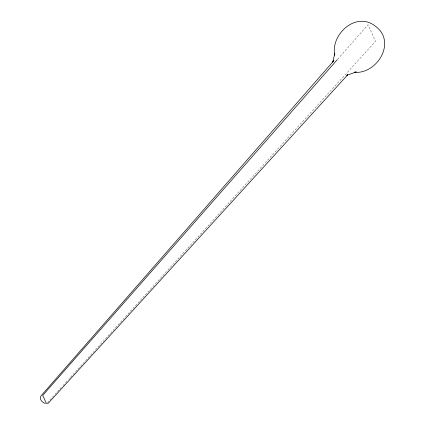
<?xml version="1.0" encoding="UTF-8"?>
<svg xmlns="http://www.w3.org/2000/svg" width="425" height="425" viewBox="0 0 425 425"><rect width="100%" height="100%" fill="white"/><g stroke="black" fill="none" stroke-linecap="round" stroke-linejoin="round"><path stroke-width="0.32" stroke-dasharray="2.12 1.59" d="M337.716 59.16L368.066 24.698L375.487 41.363L68.781 379.196M47.372 402.767L54.506 394.91M54.953 394.421L61.195 387.542M62.98 385.581L66.996 381.161"/><path stroke-width="0.64" d="M332.738 62.183L334.836 53.338M332.913 61.827L333.933 60.6L41.002 395.872C38.664 398.868 42.463 402.735 45.379 403.575M337.285 59.654L42.75 395.372L46.479 403.75M346.784 75.241L347.777 74.747L48.227 403.256L47.451 403.638M346.906 75.267L356.208 71.926L354.487 72.117M354.524 72.362C377.735 74.056 396.982 41.082 374.956 25.914C356.081 11.114 330.438 34.398 334.741 55.16"/></g></svg>
